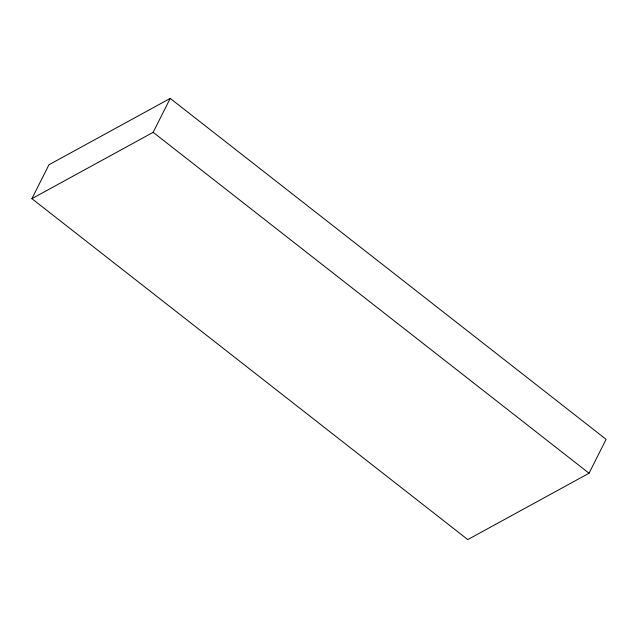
<?xml version="1.0" encoding="UTF-8"?>
<svg xmlns="http://www.w3.org/2000/svg" width="638" height="638" viewBox="0 0 638 638"><rect width="100%" height="100%" fill="white"/><g stroke="black" fill="none" stroke-linecap="round" stroke-linejoin="round"><path stroke-width="0.96" d="M31.9 198.673L48.959 164.763L170.218 98.412L606.1 439.327L589.041 473.236L467.782 539.588L31.9 198.673L153.168 132.321L170.218 98.412M153.168 132.321L589.041 473.236"/></g></svg>
